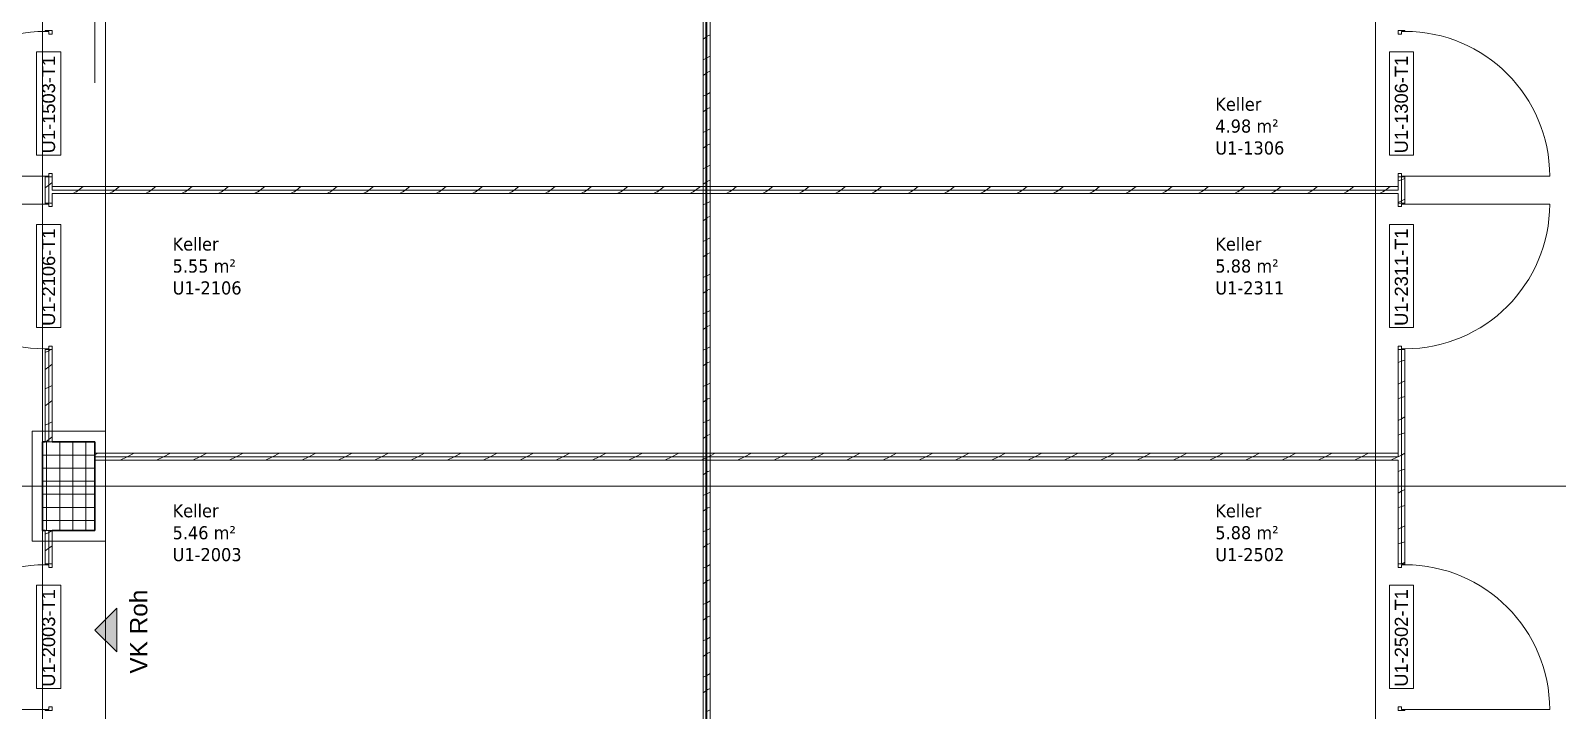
# Model space of a CAD drawing. Extents: x -982 to 937, y -179 to 616.
# Drawn here: x -894.5 to -719.4, y -53.7 to 24.2 of the extents above; entities that cross this region are included whole.
import ezdxf
from ezdxf.lldxf.tags import DXFTag

# ---------------------------------------------------------------- set-up
doc = ezdxf.new("R2010")
doc.units = 0
doc.layers.get('0').update_dxf_attribs({"lineweight": 13})
for name, color, linetype, lineweight in [('A-____-NOTE-TEXT', 7, 'Continuous', 9), ('A-AREA-____-IDEN', 7, 'Continuous', 5), ('A-DOOR-____-IDEN', 7, 'Continuous', 5), ('A-DOOR-FRAM-MCUT', 7, 'Continuous', 9), ('A-DOOR-OPNG-OTLN', 7, 'Continuous', 9), ('A-FLOR-____-OVHD', 7, 'Strichpunkt - Fein', 9), ('A-WALL-____-MCUT', 7, 'Continuous', 35), ('A-WALL-____-PATT', 7, 'Continuous', 35), ('A-WALL-FNSH-MCUT', 7, 'Continuous', 35), ('S-COLS-____-MCUT', 7, 'Continuous', 35), ('S-COLS-____-OTLN', 7, 'Continuous', 9), ('S-GRID-____-OTLN', 7, 'Continuous', 5)]:
    doc.layers.add(name, color=color, linetype=linetype, lineweight=lineweight)
doc.styles.get("Standard").update_dxf_attribs({"font": 'arial.ttf'})
tags = doc.linetypes.add('_Rasterlinie_', pattern=[0.375, 0.2, -0.05, 0.075, -0.05]).pattern_tags.tags
tags[10:11] = [DXFTag(74, 4), DXFTag(75, 0), DXFTag(340, '0'), DXFTag(46, 1.0), DXFTag(50, 0.0), DXFTag(44, 0.0), DXFTag(45, 0.0)]
tags[8:9] = [DXFTag(74, 4), DXFTag(75, 0), DXFTag(340, '0'), DXFTag(46, 1.0), DXFTag(50, 0.0), DXFTag(44, 0.0), DXFTag(45, 0.0)]
tags[6:7] = [DXFTag(74, 4), DXFTag(75, 0), DXFTag(340, '0'), DXFTag(46, 1.0), DXFTag(50, 0.0), DXFTag(44, 0.0), DXFTag(45, 0.0)]
tags[4:5] = [DXFTag(74, 4), DXFTag(75, 0), DXFTag(340, '0'), DXFTag(46, 1.0), DXFTag(50, 0.0), DXFTag(44, 0.0), DXFTag(45, 0.0)]
tags = doc.linetypes.add('Strichpunkt - Fein', pattern=[0.2, 0.1, -0.05, 0, -0.05]).pattern_tags.tags
tags[10:11] = [DXFTag(74, 4), DXFTag(75, 0), DXFTag(340, '0'), DXFTag(46, 1.0), DXFTag(50, 0.0), DXFTag(44, 0.0), DXFTag(45, 0.0)]
tags[8:9] = [DXFTag(74, 4), DXFTag(75, 0), DXFTag(340, '0'), DXFTag(46, 1.0), DXFTag(50, 0.0), DXFTag(44, 0.0), DXFTag(45, 0.0)]
tags[6:7] = [DXFTag(74, 4), DXFTag(75, 0), DXFTag(340, '0'), DXFTag(46, 1.0), DXFTag(50, 0.0), DXFTag(44, 0.0), DXFTag(45, 0.0)]
tags[4:5] = [DXFTag(74, 4), DXFTag(75, 0), DXFTag(340, '0'), DXFTag(46, 1.0), DXFTag(50, 0.0), DXFTag(44, 0.0), DXFTag(45, 0.0)]

# ---------------------------------------------------------------- blocks, each defined once
blk = doc.blocks.new('Referenz-A0UJ2GQRXE', base_point=(-954.02, -167.52))
at = {"layer": 'A-____-NOTE-TEXT', "color": 0, "linetype": 'Continuous', "lineweight": 5, "ltscale": 0.13}
for p, q in [((-884.66, -42.01), (-887.16, -44.51)), ((-884.66, -47.01), (-884.66, -42.01)), ((-887.16, -44.51), (-884.66, -47.01))]:
    blk.add_line(p, q, dxfattribs=at)
for points in [[(-884.66, -44.51), (-887.16, -44.51), (-884.66, -42.01)], [(-884.66, -44.51), (-884.66, -47.01), (-887.16, -44.51)]]:
    blk.add_solid(points, dxfattribs=at)
at = {"layer": 'A-DOOR-____-IDEN', "color": 0, "linetype": 'Continuous', "ltscale": 0.13}
for p, q in [((-893.85, 9.97), (-893.85, 21.81)), ((-893.85, 21.81), (-891.07, 21.81)), ((-891.07, 21.81), (-891.07, 9.97)), ((-738.65, 9.97), (-738.65, 21.81)), ((-738.65, 21.81), (-735.87, 21.81)), ((-735.87, 21.81), (-735.87, 9.97)), ((-891.07, 9.97), (-893.85, 9.97)), ((-735.87, 9.97), (-738.65, 9.97)), ((-893.85, -9.83), (-893.85, 2.01)), ((-893.85, 2.01), (-891.07, 2.01)), ((-891.07, 2.01), (-891.07, -9.83)), ((-738.65, -9.83), (-738.65, 2.01)), ((-738.65, 2.01), (-735.87, 2.01)), ((-735.87, 2.01), (-735.87, -9.83)), ((-891.07, -9.83), (-893.85, -9.83)), ((-735.87, -9.83), (-738.65, -9.83)), ((-893.85, -51.21), (-893.85, -39.37)), ((-893.85, -39.37), (-891.07, -39.37)), ((-891.07, -39.37), (-891.07, -51.21)), ((-738.65, -51.21), (-738.65, -39.37)), ((-738.65, -39.37), (-735.87, -39.37)), ((-735.87, -39.37), (-735.87, -51.21)), ((-891.07, -51.21), (-893.85, -51.21)), ((-735.87, -51.21), (-738.65, -51.21))]:
    blk.add_line(p, q, dxfattribs=at)
at = {"layer": 'A-DOOR-FRAM-MCUT', "color": 0, "linetype": 'Continuous', "ltscale": 0.13}
for p, q in [((-892.86, 24.25), (-892.06, 24.25)), ((-892.86, 24.15), (-892.86, 24.25)), ((-892.46, 24.15), (-892.86, 24.15)), ((-892.46, 23.85), (-892.46, 24.15)), ((-892.06, 23.85), (-892.46, 23.85)), ((-892.06, 24.25), (-892.06, 23.85)), ((-736.86, 24.25), (-737.66, 24.25)), ((-737.66, 24.25), (-737.66, 23.85)), ((-737.66, 23.85), (-737.26, 23.85)), ((-737.26, 23.85), (-737.26, 24.15)), ((-737.26, 24.15), (-736.86, 24.15)), ((-736.86, 24.15), (-736.86, 24.25)), ((-892.86, 7.55), (-892.46, 7.55)), ((-892.86, 7.45), (-892.86, 7.55)), ((-892.06, 7.45), (-892.86, 7.45)), ((-892.46, 7.85), (-892.06, 7.85)), ((-892.46, 7.55), (-892.46, 7.85)), ((-892.06, 7.85), (-892.06, 7.45)), ((-737.26, 7.85), (-737.66, 7.85)), ((-737.66, 7.85), (-737.66, 7.45)), ((-737.66, 7.45), (-736.86, 7.45)), ((-737.26, 7.55), (-737.26, 7.85)), ((-736.86, 7.55), (-737.26, 7.55)), ((-736.86, 7.45), (-736.86, 7.55)), ((-892.86, 4.45), (-892.86, 4.35)), ((-892.06, 4.45), (-892.86, 4.45)), ((-892.86, 4.35), (-892.46, 4.35)), ((-892.46, 4.35), (-892.46, 4.05)), ((-892.46, 4.05), (-892.06, 4.05)), ((-892.06, 4.05), (-892.06, 4.45)), ((-737.66, 4.45), (-736.86, 4.45)), ((-737.66, 4.05), (-737.66, 4.45)), ((-737.26, 4.05), (-737.66, 4.05)), ((-737.26, 4.35), (-737.26, 4.05)), ((-736.86, 4.35), (-737.26, 4.35)), ((-736.86, 4.45), (-736.86, 4.35)), ((-892.86, -12.25), (-892.86, -12.35)), ((-892.46, -12.25), (-892.86, -12.25)), ((-892.06, -11.95), (-892.46, -11.95)), ((-892.46, -11.95), (-892.46, -12.25)), ((-892.06, -12.35), (-892.06, -11.95)), ((-737.66, -11.95), (-737.26, -11.95)), ((-737.66, -12.35), (-737.66, -11.95)), ((-737.26, -11.95), (-737.26, -12.25)), ((-737.26, -12.25), (-736.86, -12.25)), ((-736.86, -12.25), (-736.86, -12.35)), ((-892.86, -12.35), (-892.06, -12.35)), ((-736.86, -12.35), (-737.66, -12.35)), ((-892.86, -36.93), (-892.06, -36.93)), ((-892.86, -37.03), (-892.86, -36.93)), ((-892.46, -37.03), (-892.86, -37.03)), ((-892.46, -37.33), (-892.46, -37.03)), ((-892.06, -37.33), (-892.46, -37.33)), ((-892.06, -36.93), (-892.06, -37.33)), ((-736.86, -36.93), (-737.66, -36.93)), ((-737.66, -36.93), (-737.66, -37.33)), ((-737.66, -37.33), (-737.26, -37.33)), ((-737.26, -37.33), (-737.26, -37.03)), ((-737.26, -37.03), (-736.86, -37.03)), ((-736.86, -37.03), (-736.86, -36.93)), ((-892.86, -53.63), (-892.46, -53.63)), ((-892.86, -53.73), (-892.86, -53.63)), ((-892.06, -53.73), (-892.86, -53.73)), ((-892.46, -53.33), (-892.06, -53.33)), ((-892.46, -53.63), (-892.46, -53.33)), ((-892.06, -53.33), (-892.06, -53.73)), ((-737.26, -53.33), (-737.66, -53.33)), ((-737.66, -53.33), (-737.66, -53.73)), ((-737.66, -53.73), (-736.86, -53.73)), ((-737.26, -53.63), (-737.26, -53.33)), ((-736.86, -53.63), (-737.26, -53.63)), ((-736.86, -53.73), (-736.86, -53.63))]:
    blk.add_line(p, q, dxfattribs=at)
at = {"layer": 'A-DOOR-OPNG-OTLN', "color": 0, "linetype": 'Continuous', "ltscale": 0.13}
for p, q in [((-892.86, 7.55), (-909.46, 7.55)), ((-736.86, 7.55), (-720.26, 7.55)), ((-892.86, 4.35), (-909.46, 4.35)), ((-736.86, 4.35), (-720.26, 4.35)), ((-892.86, -53.63), (-909.46, -53.63)), ((-736.86, -53.63), (-720.26, -53.63))]:
    blk.add_line(p, q, dxfattribs=at)
for centre, major_axis in [((-892.86, 7.55), (0, 16.6)), ((-736.86, 7.55), (16.6, 0)), ((-892.86, 4.35), (-16.6, 0)), ((-736.86, 4.35), (0, -16.6)), ((-892.86, -53.63), (0, 16.6)), ((-736.86, -53.63), (16.6, 0))]:
    blk.add_ellipse(centre, major_axis=major_axis, ratio=1, start_param=0, end_param=1.570796, dxfattribs=at)
at = {"layer": 'A-FLOR-____-OVHD', "color": 0, "linetype": 'Strichpunkt - Fein', "ltscale": 0.13}
for p, q in [((-887.16, 18.24), (-887.16, 353.69)), ((-885.96, 334.79), (-885.96, -145.31)), ((-885.96, -21.71), (-894.36, -21.71)), ((-894.36, -21.71), (-894.36, -34.31)), ((-885.96, -34.31), (-885.96, -21.71)), ((-894.36, -34.31), (-885.96, -34.31))]:
    blk.add_line(p, q, dxfattribs=at)
at = {"layer": 'A-WALL-____-MCUT', "color": 0, "linetype": 'Continuous', "lineweight": 9, "ltscale": 0.13}
for p, q in [((-816.96, -146.51), (-816.96, 31.59)), ((-892.46, 4.45), (-892.46, 7.45)), ((-737.26, 4.45), (-737.26, 7.45)), ((-892.06, 6.35), (-892.06, 5.95)), ((-737.66, 5.95), (-892.06, 5.95)), ((-737.66, 5.95), (-737.66, 6.35)), ((-892.46, -22.91), (-892.46, -12.35)), ((-737.26, -36.93), (-737.26, -12.35)), ((-892.86, -22.91), (-892.06, -22.91)), ((-737.66, -24.64), (-737.66, -24.24)), ((-737.66, -24.64), (-887.16, -24.64)), ((-892.06, -33.11), (-892.86, -33.11)), ((-892.46, -36.93), (-892.46, -33.11))]:
    blk.add_line(p, q, dxfattribs=at)
at = {"layer": 'A-WALL-____-PATT', "color": 0, "linetype": 'Continuous', "lineweight": 9, "ltscale": 0.13}
for p, q in [((-816.96, 23.57), (-817.36, 23.27)), ((-816.87, 23.63), (-816.96, 23.57)), ((-816.56, 23.74), (-816.83, 23.65)), ((-816.96, 21.1), (-817.36, 20.9)), ((-816.56, 21.3), (-816.96, 21.1)), ((-816.96, 19.4), (-817.36, 19.1)), ((-816.87, 19.47), (-816.96, 19.4)), ((-816.56, 19.58), (-816.83, 19.48)), ((-816.96, 16.93), (-817.36, 16.73)), ((-816.56, 17.13), (-816.96, 16.93)), ((-816.96, 15.24), (-817.36, 14.94)), ((-816.87, 15.3), (-816.96, 15.24)), ((-816.56, 15.41), (-816.83, 15.32)), ((-816.96, 12.77), (-817.36, 12.57)), ((-816.56, 12.97), (-816.96, 12.77)), ((-816.96, 11.07), (-817.36, 10.77)), ((-816.87, 11.14), (-816.96, 11.07)), ((-816.56, 11.25), (-816.83, 11.15)), ((-816.56, 8.8), (-816.96, 8.6)), ((-816.96, 8.6), (-817.36, 8.4)), ((-816.56, 7.08), (-816.83, 6.99)), ((-737.26, 7.14), (-737.66, 7)), ((-736.86, 7.27), (-737.26, 7.14)), ((-892.46, 6.51), (-892.86, 6.21)), ((-892.06, 6.81), (-892.46, 6.51)), ((-889.26, 5.77), (-889.7, 5.55)), ((-889.04, 5.95), (-889.34, 5.72)), ((-888.51, 6.35), (-889.04, 5.95)), ((-885.1, 5.77), (-885.54, 5.55)), ((-884.88, 5.95), (-885.18, 5.72)), ((-884.34, 6.35), (-884.88, 5.95)), ((-880.93, 5.77), (-881.37, 5.55)), ((-880.71, 5.95), (-881.01, 5.72)), ((-880.18, 6.35), (-880.71, 5.95)), ((-876.77, 5.77), (-877.21, 5.55)), ((-876.55, 5.95), (-876.85, 5.72)), ((-876.01, 6.35), (-876.55, 5.95)), ((-872.6, 5.77), (-873.04, 5.55)), ((-872.38, 5.95), (-872.68, 5.72)), ((-871.85, 6.35), (-872.38, 5.95)), ((-868.44, 5.77), (-868.88, 5.55)), ((-868.22, 5.95), (-868.52, 5.72)), ((-867.68, 6.35), (-868.22, 5.95)), ((-864.27, 5.77), (-864.71, 5.55)), ((-864.05, 5.95), (-864.35, 5.72)), ((-863.52, 6.35), (-864.05, 5.95)), ((-860.11, 5.77), (-860.55, 5.55)), ((-859.89, 5.95), (-860.19, 5.72)), ((-859.35, 6.35), (-859.89, 5.95)), ((-855.94, 5.77), (-856.38, 5.55)), ((-855.72, 5.95), (-856.02, 5.72)), ((-855.19, 6.35), (-855.72, 5.95)), ((-851.78, 5.77), (-852.22, 5.55)), ((-851.56, 5.95), (-851.86, 5.72)), ((-851.02, 6.35), (-851.56, 5.95)), ((-847.61, 5.77), (-848.06, 5.55)), ((-847.39, 5.95), (-847.69, 5.72)), ((-846.86, 6.35), (-847.39, 5.95)), ((-843.45, 5.77), (-843.89, 5.55)), ((-843.23, 5.95), (-843.53, 5.72)), ((-842.69, 6.35), (-843.23, 5.95)), ((-839.29, 5.77), (-839.73, 5.55)), ((-839.06, 5.95), (-839.36, 5.72)), ((-838.53, 6.35), (-839.06, 5.95)), ((-835.12, 5.77), (-835.56, 5.55)), ((-834.9, 5.95), (-835.19, 5.72)), ((-834.36, 6.35), (-834.9, 5.95)), ((-830.96, 5.77), (-831.4, 5.55)), ((-830.73, 5.95), (-831.03, 5.72)), ((-830.2, 6.35), (-830.73, 5.95)), ((-826.79, 5.77), (-827.23, 5.55)), ((-826.57, 5.95), (-826.86, 5.72)), ((-826.03, 6.35), (-826.57, 5.95)), ((-822.63, 5.77), (-823.07, 5.55)), ((-822.4, 5.95), (-822.7, 5.72)), ((-821.87, 6.35), (-822.4, 5.95)), ((-818.46, 5.77), (-818.9, 5.55)), ((-818.24, 5.95), (-818.53, 5.73)), ((-817.7, 6.35), (-818.24, 5.95)), ((-816.96, 6.91), (-817.36, 6.61)), ((-816.87, 6.97), (-816.96, 6.91)), ((-814.3, 5.77), (-814.74, 5.55)), ((-814.07, 5.95), (-814.37, 5.73)), ((-813.54, 6.35), (-814.07, 5.95)), ((-810.13, 5.77), (-810.57, 5.55)), ((-809.91, 5.95), (-810.2, 5.73)), ((-809.37, 6.35), (-809.91, 5.95)), ((-805.97, 5.77), (-806.41, 5.55)), ((-805.74, 5.95), (-806.04, 5.73)), ((-805.21, 6.35), (-805.74, 5.95)), ((-801.8, 5.77), (-802.24, 5.55)), ((-801.58, 5.95), (-801.87, 5.73)), ((-801.04, 6.35), (-801.58, 5.95)), ((-797.64, 5.77), (-798.08, 5.55)), ((-797.41, 5.95), (-797.71, 5.73)), ((-796.88, 6.35), (-797.41, 5.95)), ((-793.47, 5.77), (-793.91, 5.55)), ((-793.25, 5.95), (-793.54, 5.73)), ((-792.71, 6.35), (-793.25, 5.95)), ((-789.31, 5.77), (-789.75, 5.55)), ((-789.08, 5.95), (-789.38, 5.73)), ((-788.55, 6.35), (-789.08, 5.95)), ((-785.14, 5.77), (-785.58, 5.55)), ((-784.92, 5.95), (-785.21, 5.73)), ((-784.38, 6.35), (-784.92, 5.95)), ((-780.98, 5.77), (-781.42, 5.55)), ((-780.75, 5.95), (-781.05, 5.73)), ((-780.22, 6.35), (-780.75, 5.95)), ((-776.81, 5.77), (-777.25, 5.55)), ((-776.59, 5.95), (-776.88, 5.73)), ((-776.05, 6.35), (-776.59, 5.95)), ((-772.65, 5.77), (-773.09, 5.55)), ((-772.42, 5.95), (-772.71, 5.73)), ((-771.89, 6.35), (-772.42, 5.95)), ((-768.48, 5.77), (-768.92, 5.55)), ((-768.26, 5.95), (-768.55, 5.73)), ((-767.72, 6.35), (-768.26, 5.95)), ((-764.32, 5.77), (-764.76, 5.55)), ((-764.09, 5.95), (-764.38, 5.73)), ((-763.56, 6.35), (-764.09, 5.95)), ((-760.15, 5.77), (-760.59, 5.55)), ((-759.93, 5.95), (-760.22, 5.73)), ((-759.39, 6.35), (-759.93, 5.95)), ((-755.99, 5.77), (-756.43, 5.55)), ((-755.76, 5.95), (-756.05, 5.73)), ((-755.23, 6.35), (-755.76, 5.95)), ((-751.82, 5.77), (-752.26, 5.55)), ((-751.6, 5.95), (-751.89, 5.73)), ((-751.06, 6.35), (-751.6, 5.95)), ((-747.66, 5.77), (-748.1, 5.55)), ((-747.43, 5.95), (-747.72, 5.73)), ((-746.9, 6.35), (-747.43, 5.95)), ((-743.49, 5.77), (-743.93, 5.55)), ((-743.27, 5.95), (-743.56, 5.73)), ((-742.73, 6.35), (-743.27, 5.95)), ((-739.33, 5.77), (-739.77, 5.55)), ((-739.1, 5.95), (-739.39, 5.73)), ((-738.57, 6.35), (-739.1, 5.95)), ((-816.96, 4.44), (-817.36, 4.24)), ((-816.56, 4.64), (-816.96, 4.44)), ((-737.26, 4.72), (-737.66, 4.52)), ((-736.86, 4.92), (-737.26, 4.72)), ((-816.96, 2.74), (-817.36, 2.44)), ((-816.87, 2.81), (-816.96, 2.74)), ((-816.56, 2.92), (-816.83, 2.83)), ((-816.96, 0.27), (-817.36, 0.07)), ((-816.56, 0.47), (-816.96, 0.27)), ((-816.96, -1.42), (-817.36, -1.72)), ((-816.87, -1.35), (-816.96, -1.42)), ((-816.56, -1.25), (-816.83, -1.34)), ((-816.96, -3.89), (-817.36, -4.09)), ((-816.56, -3.69), (-816.96, -3.89)), ((-816.96, -5.59), (-817.36, -5.89)), ((-816.87, -5.52), (-816.96, -5.59)), ((-816.56, -5.41), (-816.83, -5.5)), ((-816.96, -8.06), (-817.36, -8.26)), ((-816.56, -7.86), (-816.96, -8.06)), ((-816.96, -9.75), (-817.36, -10.05)), ((-816.87, -9.68), (-816.96, -9.75)), ((-816.56, -9.58), (-816.83, -9.67)), ((-816.96, -12.22), (-817.36, -12.42)), ((-816.56, -12.02), (-816.96, -12.22)), ((-892.46, -12.49), (-892.86, -12.69)), ((-892.19, -12.35), (-892.46, -12.49)), ((-816.96, -13.92), (-817.36, -14.22)), ((-816.87, -13.85), (-816.96, -13.92)), ((-816.56, -13.74), (-816.83, -13.83)), ((-737.26, -13.69), (-737.66, -13.82)), ((-736.86, -13.55), (-737.26, -13.69)), ((-892.46, -14.32), (-892.86, -14.62)), ((-892.06, -14.02), (-892.46, -14.32)), ((-892.46, -16.65), (-892.86, -16.85)), ((-892.06, -16.45), (-892.46, -16.65)), ((-816.96, -16.39), (-817.36, -16.59)), ((-816.56, -16.19), (-816.96, -16.39)), ((-737.26, -16.11), (-737.66, -16.31)), ((-736.86, -15.91), (-737.26, -16.11)), ((-892.46, -18.48), (-892.86, -18.78)), ((-892.06, -18.18), (-892.46, -18.48)), ((-816.96, -18.08), (-817.36, -18.38)), ((-816.86, -18.01), (-816.96, -18.08)), ((-816.56, -17.91), (-816.83, -18)), ((-737.26, -17.85), (-737.66, -17.98)), ((-736.86, -17.72), (-737.26, -17.85)), ((-892.46, -20.82), (-892.86, -21.02)), ((-892.06, -20.62), (-892.46, -20.82)), ((-816.96, -20.55), (-817.36, -20.75)), ((-816.56, -20.35), (-816.96, -20.55)), ((-737.26, -20.27), (-737.66, -20.47)), ((-736.86, -20.07), (-737.26, -20.27)), ((-892.46, -22.65), (-892.81, -22.91)), ((-892.06, -22.35), (-892.46, -22.65)), ((-816.96, -22.25), (-817.36, -22.55)), ((-816.86, -22.18), (-816.96, -22.25)), ((-816.56, -22.07), (-816.83, -22.16)), ((-737.26, -22.02), (-737.66, -22.15)), ((-736.86, -21.88), (-737.26, -22.02)), ((-886.81, -24.24), (-887.16, -24.42)), ((-882.65, -24.24), (-883.45, -24.64)), ((-878.48, -24.24), (-879.28, -24.64)), ((-874.32, -24.24), (-875.12, -24.64)), ((-870.15, -24.24), (-870.95, -24.64)), ((-865.99, -24.24), (-866.79, -24.64)), ((-861.82, -24.24), (-862.62, -24.64)), ((-857.66, -24.24), (-858.46, -24.64)), ((-853.49, -24.24), (-854.29, -24.64)), ((-849.33, -24.24), (-850.13, -24.64)), ((-845.16, -24.24), (-845.96, -24.64)), ((-841, -24.24), (-841.8, -24.64)), ((-836.83, -24.24), (-837.63, -24.64)), ((-832.67, -24.24), (-833.47, -24.64)), ((-828.5, -24.24), (-829.3, -24.64)), ((-824.34, -24.24), (-825.14, -24.64)), ((-820.17, -24.24), (-820.97, -24.64)), ((-816.56, -24.52), (-816.96, -24.72)), ((-816.01, -24.24), (-816.56, -24.52)), ((-811.84, -24.24), (-812.64, -24.64)), ((-807.68, -24.24), (-808.48, -24.64)), ((-803.51, -24.24), (-804.31, -24.64)), ((-799.35, -24.24), (-800.15, -24.64)), ((-795.18, -24.24), (-795.98, -24.64)), ((-791.02, -24.24), (-791.82, -24.64)), ((-786.85, -24.24), (-787.65, -24.64)), ((-782.69, -24.24), (-783.49, -24.64)), ((-778.53, -24.24), (-779.33, -24.64)), ((-774.36, -24.24), (-775.16, -24.64)), ((-770.2, -24.24), (-771, -24.64)), ((-766.03, -24.24), (-766.83, -24.64)), ((-761.87, -24.24), (-762.67, -24.64)), ((-757.7, -24.24), (-758.5, -24.64)), ((-753.54, -24.24), (-754.34, -24.64)), ((-749.37, -24.24), (-750.17, -24.64)), ((-745.21, -24.24), (-746.01, -24.64)), ((-741.04, -24.24), (-741.84, -24.64)), ((-737.26, -24.44), (-737.66, -24.64)), ((-736.86, -24.24), (-737.26, -24.44)), ((-883.45, -24.64), (-884.25, -25.04)), ((-879.28, -24.64), (-880.08, -25.04)), ((-875.12, -24.64), (-875.92, -25.04)), ((-870.95, -24.64), (-871.75, -25.04)), ((-866.79, -24.64), (-867.59, -25.04)), ((-862.62, -24.64), (-863.42, -25.04)), ((-858.46, -24.64), (-859.26, -25.04)), ((-854.29, -24.64), (-855.09, -25.04)), ((-850.13, -24.64), (-850.93, -25.04)), ((-845.96, -24.64), (-846.76, -25.04)), ((-841.8, -24.64), (-842.6, -25.04)), ((-837.63, -24.64), (-838.43, -25.04)), ((-833.47, -24.64), (-834.27, -25.04)), ((-829.3, -24.64), (-830.1, -25.04)), ((-825.14, -24.64), (-825.94, -25.04)), ((-820.97, -24.64), (-821.77, -25.04)), ((-817.36, -24.92), (-817.61, -25.04)), ((-816.96, -24.72), (-817.36, -24.92)), ((-816.56, -26.24), (-816.83, -26.33)), ((-812.64, -24.64), (-813.44, -25.04)), ((-808.48, -24.64), (-809.28, -25.04)), ((-804.31, -24.64), (-805.11, -25.04)), ((-800.15, -24.64), (-800.95, -25.04)), ((-795.98, -24.64), (-796.78, -25.04)), ((-791.82, -24.64), (-792.62, -25.04)), ((-787.65, -24.64), (-788.45, -25.04)), ((-783.49, -24.64), (-784.29, -25.04)), ((-779.33, -24.64), (-780.13, -25.04)), ((-775.16, -24.64), (-775.96, -25.04)), ((-771, -24.64), (-771.8, -25.04)), ((-766.83, -24.64), (-767.63, -25.04)), ((-762.67, -24.64), (-763.47, -25.04)), ((-758.5, -24.64), (-759.3, -25.04)), ((-754.34, -24.64), (-755.14, -25.04)), ((-750.17, -24.64), (-750.97, -25.04)), ((-746.01, -24.64), (-746.81, -25.04)), ((-741.84, -24.64), (-742.64, -25.04)), ((-737.68, -24.64), (-738.48, -25.04)), ((-737.66, -24.64), (-737.68, -24.64)), ((-737.26, -26.18), (-737.66, -26.31)), ((-736.86, -26.05), (-737.26, -26.18)), ((-816.96, -26.41), (-817.36, -26.71)), ((-816.86, -26.34), (-816.96, -26.41)), ((-816.96, -28.88), (-817.36, -29.08)), ((-816.56, -28.68), (-816.96, -28.88)), ((-737.26, -28.6), (-737.66, -28.8)), ((-736.86, -28.4), (-737.26, -28.6)), ((-816.96, -30.58), (-817.36, -30.88)), ((-816.86, -30.51), (-816.96, -30.58)), ((-816.56, -30.4), (-816.83, -30.49)), ((-737.26, -30.34), (-737.66, -30.48)), ((-736.86, -30.21), (-737.26, -30.34)), ((-892.06, -33.11), (-892.46, -33.31)), ((-816.96, -33.05), (-817.36, -33.25)), ((-816.56, -32.85), (-816.96, -33.05)), ((-737.26, -32.76), (-737.66, -32.96)), ((-736.86, -32.56), (-737.26, -32.76)), ((-892.46, -33.31), (-892.86, -33.51)), ((-892.06, -34.84), (-892.46, -35.14)), ((-816.96, -34.74), (-817.36, -35.04)), ((-816.86, -34.67), (-816.96, -34.74)), ((-816.56, -34.57), (-816.83, -34.66)), ((-737.26, -34.51), (-737.66, -34.64)), ((-736.86, -34.38), (-737.26, -34.51)), ((-892.46, -35.14), (-892.86, -35.44)), ((-736.86, -36.73), (-737.26, -36.93)), ((-816.96, -37.21), (-817.36, -37.41)), ((-816.56, -37.01), (-816.96, -37.21)), ((-737.26, -36.93), (-737.27, -36.93)), ((-816.96, -38.91), (-817.36, -39.21)), ((-816.86, -38.84), (-816.96, -38.91)), ((-816.56, -38.73), (-816.83, -38.82)), ((-816.96, -41.38), (-817.36, -41.58)), ((-816.56, -41.18), (-816.96, -41.38)), ((-816.96, -43.07), (-817.36, -43.37)), ((-816.86, -43), (-816.96, -43.07)), ((-816.56, -42.9), (-816.83, -42.99)), ((-816.96, -45.54), (-817.36, -45.74)), ((-816.56, -45.34), (-816.96, -45.54)), ((-816.96, -47.24), (-817.36, -47.54)), ((-816.86, -47.17), (-816.96, -47.24)), ((-816.56, -47.06), (-816.83, -47.15)), ((-816.96, -49.71), (-817.36, -49.91)), ((-816.56, -49.51), (-816.96, -49.71)), ((-816.96, -51.4), (-817.36, -51.7)), ((-816.86, -51.33), (-816.96, -51.4)), ((-816.56, -51.23), (-816.83, -51.32)), ((-816.56, -53.67), (-816.96, -53.87))]:
    blk.add_line(p, q, dxfattribs=at)
at = {"layer": 'A-WALL-FNSH-MCUT', "color": 0, "linetype": 'Continuous', "lineweight": 9, "ltscale": 0.13}
for p, q in [((-817.36, 31.59), (-817.36, -146.51)), ((-816.56, -146.51), (-816.56, 31.59)), ((-892.86, 7.45), (-892.86, 4.45)), ((-892.06, 7.45), (-892.86, 7.45)), ((-892.06, 6.35), (-892.06, 7.45)), ((-737.66, 7.45), (-737.66, 6.35)), ((-736.86, 7.45), (-737.66, 7.45)), ((-736.86, 4.45), (-736.86, 7.45)), ((-737.66, 6.35), (-892.06, 6.35)), ((-892.06, 4.45), (-892.06, 5.55)), ((-892.06, 5.55), (-737.66, 5.55)), ((-737.66, 5.55), (-737.66, 4.45)), ((-892.86, 4.45), (-892.06, 4.45)), ((-737.66, 4.45), (-736.86, 4.45)), ((-892.86, -12.35), (-892.86, -22.91)), ((-892.06, -12.35), (-892.86, -12.35)), ((-892.06, -22.91), (-892.06, -12.35)), ((-737.66, -12.35), (-737.66, -24.24)), ((-736.86, -12.35), (-737.66, -12.35)), ((-736.86, -36.93), (-736.86, -12.35)), ((-737.66, -24.24), (-887.16, -24.24)), ((-887.16, -24.24), (-887.16, -25.04)), ((-887.16, -25.04), (-737.66, -25.04)), ((-737.66, -25.04), (-737.66, -36.93)), ((-892.86, -33.11), (-892.86, -36.93)), ((-892.06, -36.93), (-892.06, -33.11)), ((-892.86, -36.93), (-892.06, -36.93)), ((-737.66, -36.93), (-736.86, -36.93))]:
    blk.add_line(p, q, dxfattribs=at)
at = {"layer": 'S-COLS-____-MCUT', "color": 0, "linetype": 'Continuous', "ltscale": 0.35}
for p, q in [((-892.86, -22.91), (-893.16, -22.91)), ((-893.16, -22.91), (-893.16, -33.11)), ((-887.16, -22.91), (-892.06, -22.91)), ((-887.16, -33.11), (-887.16, -22.91)), ((-893.16, -33.11), (-892.86, -33.11)), ((-892.06, -33.11), (-887.16, -33.11))]:
    blk.add_line(p, q, dxfattribs=at)
at = {"layer": 'S-COLS-____-OTLN', "color": 0, "linetype": 'Continuous', "ltscale": 0.13}
for p, q in [((-893.16, -22.94), (-887.16, -22.94)), ((-893.16, -24.44), (-887.16, -24.44)), ((-892.46, -22.91), (-892.86, -22.91)), ((-892.7, -33.11), (-892.7, -22.91)), ((-892.06, -22.91), (-892.46, -22.91)), ((-891.2, -33.11), (-891.2, -22.91)), ((-889.7, -33.11), (-889.7, -22.91)), ((-888.2, -33.11), (-888.2, -22.91)), ((-893.16, -25.94), (-887.16, -25.94)), ((-893.16, -27.44), (-887.16, -27.44)), ((-893.16, -28.94), (-887.16, -28.94)), ((-893.16, -30.44), (-887.16, -30.44)), ((-893.16, -31.94), (-887.16, -31.94)), ((-892.86, -33.11), (-892.46, -33.11)), ((-892.46, -33.11), (-892.06, -33.11))]:
    blk.add_line(p, q, dxfattribs=at)
at = {"layer": 'S-GRID-____-OTLN', "color": 0, "linetype": '_Rasterlinie_', "ltscale": 0.13}
for p, q in [((-893.16, -167.52), (-893.16, 592.59)), ((-817.06, -167.52), (-817.06, 592.59)), ((-740.26, -167.52), (-740.26, 592.59)), ((-948.54, -28.01), (290.33, -28.01))]:
    blk.add_line(p, q, dxfattribs=at)
at = {"layer": 'A-____-NOTE-TEXT', "color": 0, "linetype": 'Continuous', "lineweight": 5, "ltscale": 0.13, "insert": (-883.15, -49.51), "char_height": 2, "attachment_point": 1, "rotation": 90}
blk.add_mtext('{\\fArial;VK Roh}', dxfattribs=at)
at = {"layer": 'A-AREA-____-IDEN', "color": 0, "linetype": 'Continuous', "ltscale": 0.13, "char_height": 1.5, "attachment_point": 1}
for s, insert in [('{\\W0.9;\\fVerdana;Keller}', (-758.62, 16.55)), ('{\\W0.9;\\fVerdana;4.98 m²}', (-758.62, 14.04)), ('{\\W0.9;\\fVerdana;U1-1306}', (-758.62, 11.53)), ('{\\W0.9;\\fVerdana;Keller}', (-878.25, 0.51)), ('{\\W0.9;\\fVerdana;Keller}', (-758.62, 0.51)), ('{\\W0.9;\\fVerdana;5.55 m²}', (-878.25, -2.01)), ('{\\W0.9;\\fVerdana;5.88 m²}', (-758.62, -2.01)), ('{\\W0.9;\\fVerdana;U1-2106}', (-878.25, -4.52)), ('{\\W0.9;\\fVerdana;U1-2311}', (-758.62, -4.52)), ('{\\W0.9;\\fVerdana;Keller}', (-878.25, -30.08)), ('{\\W0.9;\\fVerdana;Keller}', (-758.62, -30.08)), ('{\\W0.9;\\fVerdana;5.46 m²}', (-878.25, -32.6)), ('{\\W0.9;\\fVerdana;5.88 m²}', (-758.62, -32.6)), ('{\\W0.9;\\fVerdana;U1-2003}', (-878.25, -35.11)), ('{\\W0.9;\\fVerdana;U1-2502}', (-758.62, -35.11))]:
    blk.add_mtext(s, dxfattribs=dict(at, insert=insert))
at = {"layer": 'A-DOOR-____-IDEN', "color": 0, "linetype": 'Continuous', "ltscale": 0.13, "char_height": 1.5, "attachment_point": 1, "rotation": 90}
for s, insert in [('{\\fArial;U1-1503-T1}', (-893.23, 10.17)), ('{\\fArial;U1-1306-T1}', (-738.03, 10.17)), ('{\\fArial;U1-2106-T1}', (-893.23, -9.63)), ('{\\fArial;U1-2311-T1}', (-738.03, -9.63)), ('{\\fArial;U1-2003-T1}', (-893.23, -51.01)), ('{\\fArial;U1-2502-T1}', (-738.03, -51.01))]:
    blk.add_mtext(s, dxfattribs=dict(at, insert=insert))

msp = doc.modelspace()

# ---------------------------------------------------------------- block references
at = {"color": 9, "lineweight": 25, "ltscale": 0.25, "true_color": 0xc0c0c0}
msp.add_blockref('Referenz-A0UJ2GQRXE', (-954.02, -167.52), dxfattribs=at)

doc.saveas('drawing.dxf')
